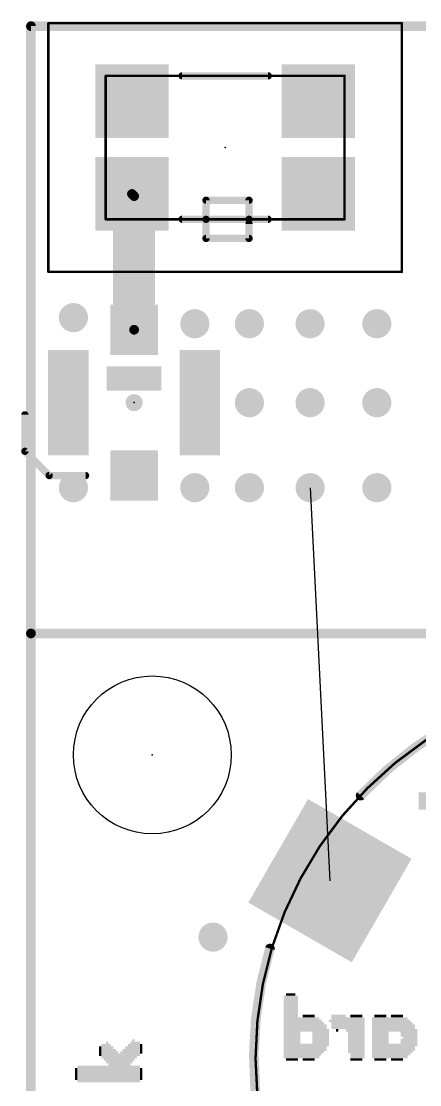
# Model space of a CAD drawing. Extents: x -17 to 166, y -13 to 51.
# Drawn here: x -0.2 to 8.14, y 13.42 to 35.66 of the extents above; entities that cross this region are included whole.
import ezdxf

# ---------------------------------------------------------------- set-up
doc = ezdxf.new("R2010")
doc.units = 0
for name, color, linetype in [('1', 12, 'CONTINUOUS'), ('16', 132, 'CONTINUOUS'), ('18', 110, 'CONTINUOUS'), ('19', 53, 'CONTINUOUS'), ('20', 31, 'CONTINUOUS'), ('21', 41, 'CONTINUOUS'), ('22', 40, 'CONTINUOUS'), ('23', 53, 'CONTINUOUS'), ('51', 53, 'CONTINUOUS')]:
    doc.layers.add(name, color=color, linetype=linetype)

# ---------------------------------------------------------------- blocks, each defined once
blk = doc.blocks.new('RECT')
blk.add_solid([(-0.5, -0.5), (0.5, -0.5), (-0.5, 0.5), (0.5, 0.5)])
blk = doc.blocks.new('ROUNDV')
at = {"const_width": 0.5}
blk.add_lwpolyline([(0, -0.25, 1), (0, 0.25, 1), (0, -0.25)], format="xyb", dxfattribs=at)

msp = doc.modelspace()

# ---------------------------------------------------------------- linework, layer by layer
at = {"layer": '1'}
for points, const_width in [([(0, 22.86), (0, 35.56)], 0.2032), ([(0, 35.56), (25.4, 35.56)], 0.2032), ([(2.159, 29.211), (2.159, 32.005)], 0.8788), ([(2.114, 32.05), (2.159, 32.005)], 0.2032), ([(2.159, 32.005), (2.159, 32.005)], 0.2032), ([(2.159, 29.211), (2.159, 29.211)], 0.2032), ([(0, 22.86), (25.4, 22.86)], 0.2032), ([(0, 0), (0, 22.86)], 0.2032), ([(25.4, 22.86), (0, 22.86)], 0.2032)]:
    msp.add_lwpolyline(points, dxfattribs=dict(at, const_width=const_width))
for points, const_width in [([(0.0508, 35.56, 1), (-0.0508, 35.56)], 0.1016), ([(0, 35.6108, 1), (0, 35.5092)], 0.1016), ([(2.3787, 32.005, 1), (1.9393, 32.005)], 0.4394), ([(2.1499, 32.0859, 1), (2.0781, 32.0141)], 0.1016), ([(2.2098, 32.005, 1), (2.1082, 32.005)], 0.1016), ([(2.1082, 32.005, 1), (2.2098, 32.005)], 0.1016), ([(2.1231, 31.9691, 1), (2.1949, 32.0409)], 0.1016), ([(1.9393, 29.211, 1), (2.3787, 29.211)], 0.4394), ([(2.2098, 29.211, 1), (2.1082, 29.211)], 0.1016), ([(2.1082, 29.211, 1), (2.2098, 29.211)], 0.1016), ([(0, 22.9108, 1), (0, 22.8092)], 0.1016), ([(0.0508, 22.86, 1), (-0.0508, 22.86)], 0.1016), ([(0, 22.9108, 1), (0, 22.8092)], 0.1016), ([(-0.0508, 22.86, 1), (0.0508, 22.86)], 0.1016)]:
    msp.add_lwpolyline(points, format="xyb", dxfattribs=dict(at, const_width=const_width))
at = {"layer": '16', "const_width": 0.2032}
for points in [[(0, 22.86), (0, 35.56)], [(0, 35.56), (25.4, 35.56)], [(0, 22.86), (25.4, 22.86)], [(0, 0), (0, 22.86)], [(25.4, 22.86), (0, 22.86)]]:
    msp.add_lwpolyline(points, dxfattribs=at)
at = {"layer": '16', "const_width": 0.1016}
for points in [[(0.0508, 35.56, 1), (-0.0508, 35.56)], [(0, 35.6108, 1), (0, 35.5092)], [(0, 22.9108, 1), (0, 22.8092)], [(0.0508, 22.86, 1), (-0.0508, 22.86)], [(0, 22.9108, 1), (0, 22.8092)], [(-0.0508, 22.86, 1), (0.0508, 22.86)]]:
    msp.add_lwpolyline(points, format="xyb", dxfattribs=at)
at = {"layer": '19'}
msp.add_line((5.842, 25.908), (6.2568, 17.69), dxfattribs=at)
at = {"layer": '20', "const_width": 0.2032}
for points in [[(0, 35.56), (60.96, 35.56)], [(0, 0), (0, 35.56)], [(0, 22.86), (60.96, 22.86)]]:
    msp.add_lwpolyline(points, dxfattribs=at)
at = {"layer": '20', "const_width": 0.1016}
for points in [[(0, 35.6108, 1), (0, 35.5092)], [(0.0508, 35.56, 1), (-0.0508, 35.56)], [(0, 22.9108, 1), (0, 22.8092)]]:
    msp.add_lwpolyline(points, format="xyb", dxfattribs=at)
at = {"layer": '20'}
msp.add_circle((2.54, 20.32), 1.651, dxfattribs=at)
at = {"layer": '21', "const_width": 0.1524}
for points in [[(4.964, 34.52), (3.164, 34.52)], [(4.564, 31.92), (3.664, 31.92)], [(3.664, 31.92), (3.664, 31.52)], [(4.564, 31.52), (4.564, 31.92)], [(3.664, 31.52), (3.164, 31.52)], [(4.564, 31.52), (3.664, 31.52)], [(3.664, 31.12), (3.664, 31.52)], [(4.964, 31.52), (4.564, 31.52)], [(4.564, 31.42), (4.564, 31.12)], [(4.564, 31.12), (3.664, 31.12)], [(-0.127, 26.67), (-0.127, 27.432)], [(0.381, 26.162), (-0.127, 26.67)], [(1.143, 26.162), (0.381, 26.162)]]:
    msp.add_lwpolyline(points, dxfattribs=at)
at = {"layer": '21'}
for points, const_width in [([(3.164, 34.5581, 1), (3.164, 34.4819)], 0.0762), ([(4.964, 34.4819, 1), (4.964, 34.5581)], 0.0762), ([(3.664, 31.9581, 1), (3.664, 31.8819)], 0.0762), ([(3.7021, 31.92, 1), (3.6259, 31.92)], 0.0762), ([(4.6021, 31.92, 1), (4.5259, 31.92)], 0.0762), ([(4.564, 31.8819, 1), (4.564, 31.9581)], 0.0762), ([(3.164, 31.5581, 1), (3.164, 31.4819)], 0.0762), ([(3.664, 31.5581, 1), (3.664, 31.4819)], 0.0762), ([(3.7021, 31.52, 1), (3.6259, 31.52)], 0.0762), ([(3.664, 31.4819, 1), (3.664, 31.5581)], 0.0762), ([(4.564, 31.5581, 1), (4.564, 31.4819)], 0.0762), ([(4.564, 31.4819, 1), (4.564, 31.5581)], 0.0762), ([(4.964, 31.4819, 1), (4.964, 31.5581)], 0.0762), ([(3.6259, 31.52, 1), (3.7021, 31.52)], 0.0762), ([(4.5259, 31.52, 1), (4.6021, 31.52)], 0.0762), ([(4.6021, 31.42, 1), (4.5259, 31.42)], 0.0762), ([(3.664, 31.1581, 1), (3.664, 31.0819)], 0.0762), ([(3.6259, 31.12, 1), (3.7021, 31.12)], 0.0762), ([(4.5259, 31.12, 1), (4.6021, 31.12)], 0.0762), ([(4.564, 31.0819, 1), (4.564, 31.1581)], 0.0762), ([(2.159, 27.5971, 1), (2.159, 27.7749, 1), (2.159, 27.5971)], 0.1778), ([(-0.0889, 27.432, 1), (-0.1651, 27.432)], 0.0762), ([(-0.1651, 26.67, 1), (-0.0889, 26.67)], 0.0762), ([(-0.1001, 26.6969, 1), (-0.1539, 26.6431)], 0.0762), ([(0.381, 26.2001, 1), (0.381, 26.1239)], 0.0762), ([(0.3541, 26.1351, 1), (0.4079, 26.1889)], 0.0762), ([(1.143, 26.1239, 1), (1.143, 26.2001)], 0.0762), ([(18.5, 19.47, 0.4338), (6.9, 19.47)], 0.2032), ([(6.8629, 19.5047, 1), (6.9371, 19.4353)], 0.1016), ([(5, 16.27, 0.3946), (9.8, 6.57)], 0.2032), ([(5.0486, 16.2554, 1), (4.9514, 16.2846)], 0.1016)]:
    msp.add_lwpolyline(points, format="xyb", dxfattribs=dict(at, const_width=const_width))
at = {"layer": '23'}
for p in [(4.064, 33.02), (2.159, 27.686), (2.54, 20.32)]:
    msp.add_point(p, dxfattribs=at)
at = {"layer": '51', "const_width": 0.05}
for points in [[(0.364, 30.42), (0.364, 35.62)], [(0.364, 35.62), (7.764, 35.62)], [(7.764, 35.62), (7.764, 30.42)], [(1.564, 34.52), (6.564, 34.52)], [(1.564, 31.52), (1.564, 34.52)], [(6.564, 34.52), (6.564, 31.52)], [(6.564, 31.52), (1.564, 31.52)], [(7.764, 30.42), (0.364, 30.42)]]:
    msp.add_lwpolyline(points, dxfattribs=at)
at = {"layer": '51'}
for points, const_width in [([(0.3765, 35.62, 1), (0.3515, 35.62)], 0.025), ([(0.364, 35.6325, 1), (0.364, 35.6075)], 0.025), ([(7.7765, 35.62, 1), (7.7515, 35.62)], 0.025), ([(7.764, 35.6075, 1), (7.764, 35.6325)], 0.025), ([(1.564, 34.5325, 1), (1.564, 34.5075)], 0.025), ([(1.5765, 34.52, 1), (1.5515, 34.52)], 0.025), ([(6.5765, 34.52, 1), (6.5515, 34.52)], 0.025), ([(6.564, 34.5075, 1), (6.564, 34.5325)], 0.025), ([(1.564, 31.5325, 1), (1.564, 31.5075)], 0.025), ([(1.5515, 31.52, 1), (1.5765, 31.52)], 0.025), ([(6.5515, 31.52, 1), (6.5765, 31.52)], 0.025), ([(6.564, 31.5075, 1), (6.564, 31.5325)], 0.025), ([(0.364, 30.4325, 1), (0.364, 30.4075)], 0.025), ([(0.3515, 30.42, 1), (0.3765, 30.42)], 0.025), ([(7.7515, 30.42, 1), (7.7765, 30.42)], 0.025), ([(7.764, 30.4075, 1), (7.764, 30.4325)], 0.025), ([(12.7, 5.97, 1), (12.7, 21.97, 1), (12.7, 5.97)], 0.05)]:
    msp.add_lwpolyline(points, format="xyb", dxfattribs=dict(at, const_width=const_width))

# ---------------------------------------------------------------- block references
at = {"layer": '1'}
for p, xscale, yscale, rotation in [((2.114, 33.99), 1.54, 1.54, 270), ((6.014, 33.99), 1.54, 1.54, 270), ((2.114, 32.05), 1.54, 1.54, 270), ((6.014, 32.05), 1.54, 1.54, 270), ((0.784, 27.686), 2.2, 0.85, 90), ((3.534, 27.686), 2.2, 0.85, 90), ((6.2568, 17.69), 2.5, 2.5, 60)]:
    msp.add_blockref('RECT', p, dxfattribs=dict(at, xscale=xscale, yscale=yscale, rotation=rotation))
at = {"layer": '1', "xscale": 1.05, "rotation": 90}
for p in [(2.159, 29.211), (2.159, 26.161)]:
    msp.add_blockref('RECT', p, dxfattribs=at)
at = {"layer": '18', "xscale": 0.6096, "yscale": 0.6096}
for p in [(0.889, 29.464), (0.889, 29.464), (3.429, 29.337), (3.429, 29.337), (4.572, 29.337), (4.572, 29.337), (5.842, 29.337), (5.842, 29.337), (7.239, 29.337), (7.239, 29.337), (4.572, 27.686), (4.572, 27.686), (5.842, 27.686), (5.842, 27.686), (7.239, 27.686), (7.239, 27.686), (0.889, 25.908), (0.889, 25.908), (3.429, 25.908), (3.429, 25.908), (4.572, 25.908), (4.572, 25.908), (5.842, 25.908), (5.842, 25.908), (7.239, 25.908), (7.239, 25.908), (3.81, 16.51), (3.81, 16.51)]:
    msp.add_blockref('ROUNDV', p, dxfattribs=at)
at = {"layer": '21', "rotation": 90}
for p, xscale, yscale in [((2.159, 28.194), 0.508, 1.143), ((1.496, 14.123), 0.3, 0.05), ((1.546, 14.098), 0.35, 0.05), ((1.596, 14.098), 0.45, 0.05), ((1.646, 13.873), 0.8, 0.05), ((2.056, 13.873), 0.8, 0.05), ((2.106, 14.098), 0.45, 0.05), ((2.146, 14.148), 0.45, 0.05), ((2.196, 14.148), 0.35, 0.05), ((2.251, 14.173), 0.3, 0.06), ((2.306, 14.173), 0.2, 0.05), ((1.446, 14.123), 0.2, 0.05), ((1.696, 13.848), 0.75, 0.05), ((1.751, 13.823), 0.7, 0.06), ((1.806, 13.798), 0.65, 0.05), ((1.856, 13.773), 0.6, 0.05), ((1.896, 13.798), 0.65, 0.05), ((1.946, 13.823), 0.7, 0.05), ((2.001, 13.848), 0.75, 0.06), ((0.996, 13.648), 0.35, 0.05), ((1.046, 13.648), 0.35, 0.05), ((1.096, 13.648), 0.35, 0.05), ((1.146, 13.648), 0.35, 0.05), ((1.196, 13.648), 0.35, 0.05), ((1.246, 13.648), 0.35, 0.05), ((1.296, 13.648), 0.35, 0.05), ((1.346, 13.648), 0.35, 0.05), ((1.396, 13.648), 0.35, 0.05), ((1.446, 13.648), 0.35, 0.05), ((1.496, 13.648), 0.35, 0.05), ((1.546, 13.648), 0.35, 0.05), ((1.596, 13.648), 0.35, 0.05), ((2.106, 13.648), 0.35, 0.05), ((2.146, 13.648), 0.35, 0.05), ((2.196, 13.648), 0.35, 0.05), ((2.251, 13.648), 0.35, 0.06), ((0.946, 13.648), 0.25, 0.05), ((2.306, 13.648), 0.25, 0.05)]:
    msp.add_blockref('RECT', p, dxfattribs=dict(at, xscale=xscale, yscale=yscale))
at = {"layer": '22', "rotation": 180}
for p, xscale, yscale in [((8.311, 19.513), 0.4, 0.05), ((8.286, 19.458), 0.35, 0.06), ((8.261, 19.403), 0.3, 0.05), ((8.261, 19.353), 0.3, 0.05), ((8.286, 19.313), 0.35, 0.05), ((8.286, 19.263), 0.35, 0.05), ((8.586, 19.208), 0.95, 0.06), ((5.436, 15.26), 0.3, 0.05), ((5.436, 15.21), 0.3, 0.05), ((5.436, 15.16), 0.3, 0.05), ((5.436, 15.11), 0.3, 0.05), ((5.436, 15.31), 0.2, 0.05), ((5.436, 15.06), 0.3, 0.05), ((5.436, 15.01), 0.3, 0.05), ((5.436, 14.96), 0.3, 0.05), ((5.436, 14.91), 0.3, 0.05), ((5.436, 14.86), 0.3, 0.05), ((5.661, 14.81), 0.75, 0.05), ((5.686, 14.76), 0.8, 0.05), ((5.711, 14.71), 0.85, 0.05), ((5.736, 14.66), 0.9, 0.05), ((5.811, 14.86), 0.25, 0.05), ((6.611, 14.76), 0.75, 0.05), ((6.436, 14.86), 0.3, 0.05), ((6.636, 14.81), 0.7, 0.05), ((6.636, 14.71), 0.7, 0.05), ((6.636, 14.66), 0.7, 0.05), ((6.811, 14.86), 0.25, 0.05), ((7.511, 14.81), 0.75, 0.05), ((7.536, 14.76), 0.8, 0.05), ((7.561, 14.71), 0.85, 0.05), ((7.586, 14.66), 0.9, 0.05), ((7.311, 14.86), 0.25, 0.05), ((7.661, 14.86), 0.25, 0.05), ((5.736, 14.61), 0.9, 0.05), ((5.761, 14.56), 0.95, 0.05), ((5.461, 14.505), 0.35, 0.06), ((5.461, 14.45), 0.35, 0.05), ((6.061, 14.505), 0.35, 0.06), ((6.061, 14.45), 0.35, 0.05), ((6.636, 14.61), 0.7, 0.05), ((6.411, 14.56), 0.05, 0.05), ((6.786, 14.56), 0.4, 0.05), ((6.811, 14.505), 0.35, 0.06), ((6.811, 14.45), 0.35, 0.05), ((7.586, 14.61), 0.9, 0.05), ((7.611, 14.56), 0.95, 0.05), ((7.311, 14.505), 0.35, 0.06), ((7.311, 14.45), 0.35, 0.05), ((7.911, 14.505), 0.35, 0.06), ((7.911, 14.45), 0.35, 0.05), ((5.461, 14.4), 0.35, 0.05), ((5.461, 14.36), 0.35, 0.05), ((5.461, 14.31), 0.35, 0.05), ((5.761, 14.255), 0.95, 0.06), ((6.061, 14.4), 0.35, 0.05), ((6.061, 14.36), 0.35, 0.05), ((6.061, 14.31), 0.35, 0.05), ((6.811, 14.4), 0.35, 0.05), ((6.811, 14.36), 0.35, 0.05), ((6.811, 14.31), 0.35, 0.05), ((6.811, 14.255), 0.35, 0.06), ((7.311, 14.4), 0.35, 0.05), ((7.311, 14.36), 0.35, 0.05), ((7.311, 14.31), 0.35, 0.05), ((7.611, 14.255), 0.95, 0.06), ((7.911, 14.36), 0.35, 0.05), ((7.911, 14.31), 0.35, 0.05), ((7.936, 14.4), 0.3, 0.05), ((5.736, 14.2), 0.9, 0.05), ((5.736, 14.15), 0.9, 0.05), ((5.711, 14.11), 0.85, 0.05), ((5.686, 14.06), 0.8, 0.05), ((5.661, 14.005), 0.75, 0.06), ((6.811, 14.2), 0.35, 0.05), ((6.811, 14.15), 0.35, 0.05), ((6.811, 14.11), 0.35, 0.05), ((6.836, 14.06), 0.3, 0.05), ((6.836, 14.005), 0.3, 0.06), ((7.586, 14.2), 0.9, 0.05), ((7.586, 14.15), 0.9, 0.05), ((7.561, 14.11), 0.85, 0.05), ((7.536, 14.06), 0.8, 0.05), ((7.511, 14.005), 0.75, 0.06), ((5.461, 13.95), 0.25, 0.05), ((5.811, 13.95), 0.25, 0.05), ((6.811, 13.95), 0.25, 0.05), ((7.311, 13.95), 0.25, 0.05), ((7.661, 13.95), 0.25, 0.05)]:
    msp.add_blockref('RECT', p, dxfattribs=dict(at, xscale=xscale, yscale=yscale))

doc.saveas('drawing.dxf')
